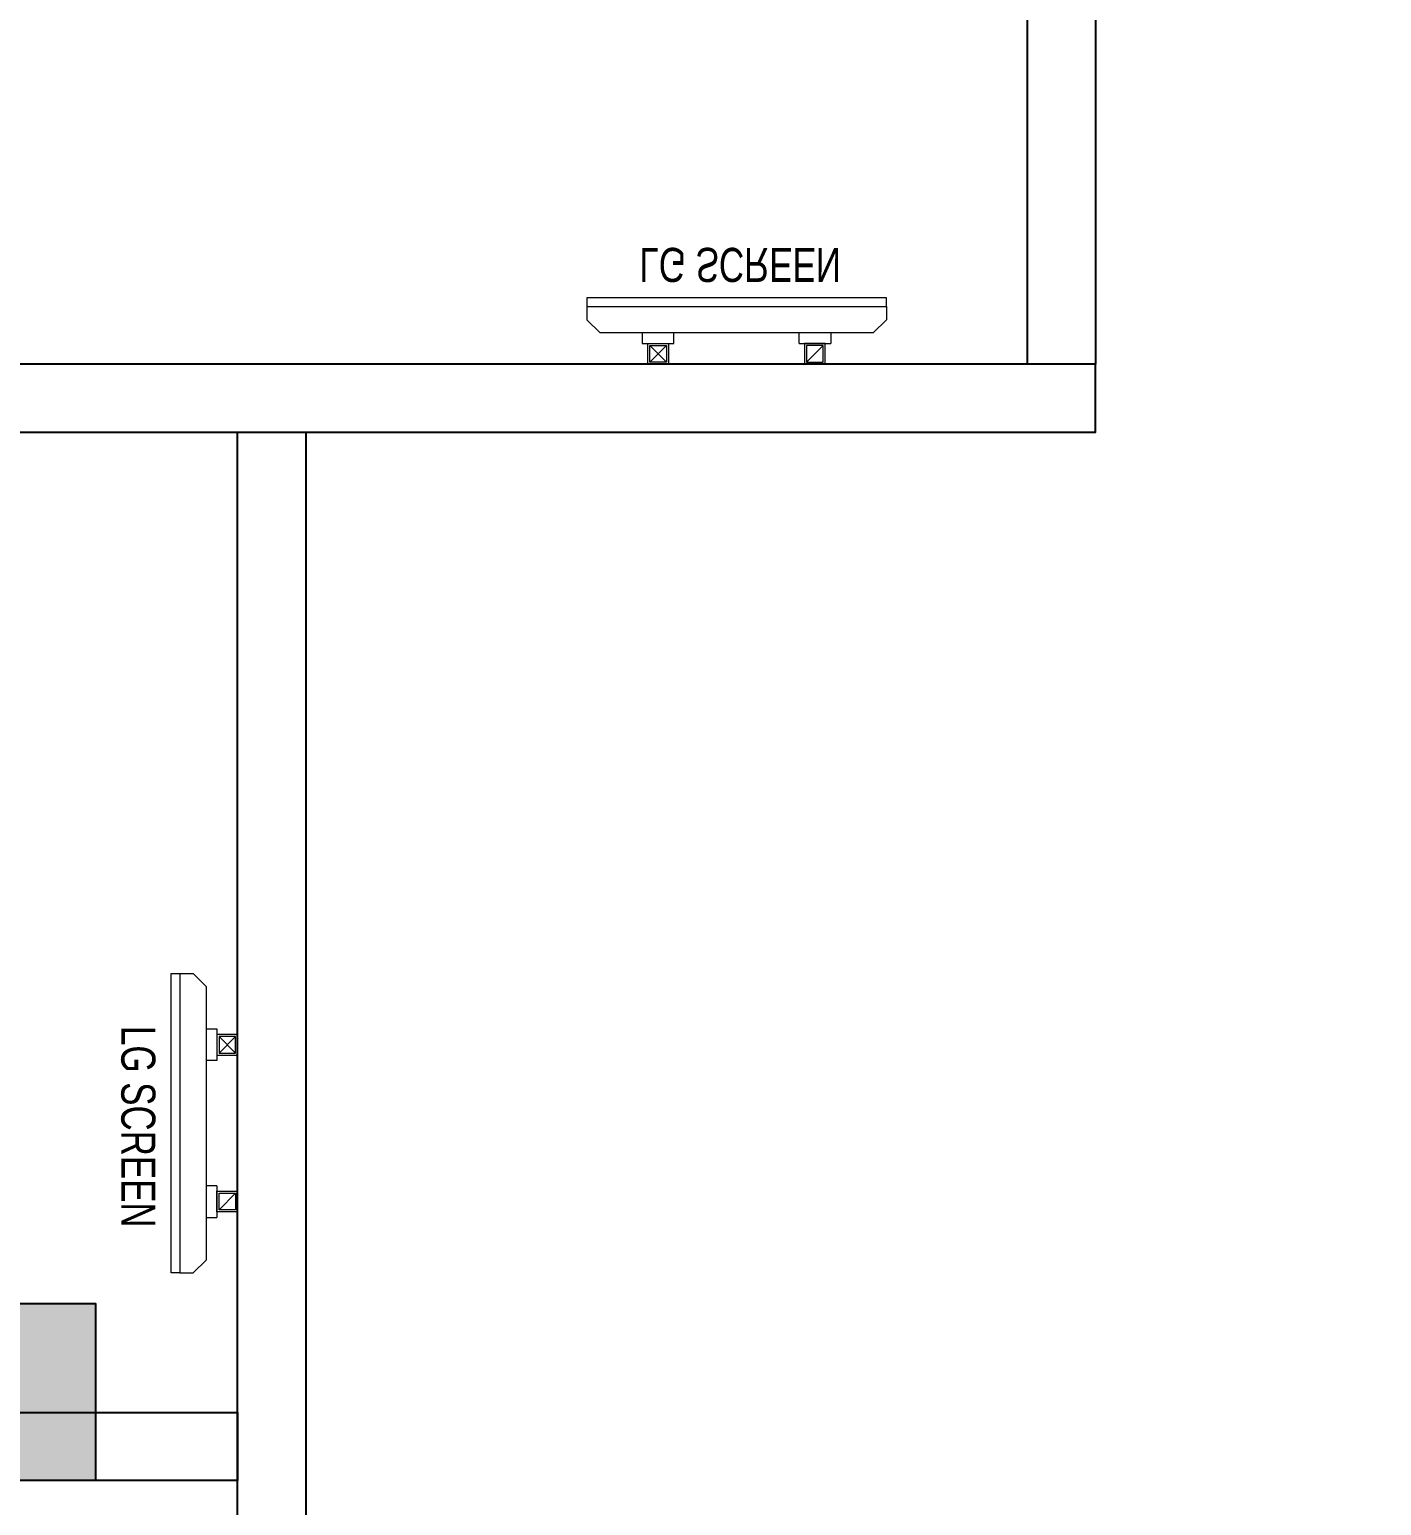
# Model space of a CAD drawing. Header units: feet. Extents: x 9930133 to 9947819, y -6283010 to -6274589.
# Drawn here: x 9942872 to 9944858, y -6278926 to -6276758 of the extents above; entities that cross this region are included whole.
import ezdxf

# ---------------------------------------------------------------- set-up
doc = ezdxf.new("R2010")
doc.units = ezdxf.units.FT
doc.header["$LTSCALE"] = 33
doc.header["$MEASUREMENT"] = 0
doc.layers.add('column', color=10, linetype='Continuous')
for name, color, linetype, lineweight in [('column hatch', 5, 'Continuous', 0), ('Floor-Unit', 1, 'Continuous', 13), ('LENS-PARTITION', 21, 'Continuous', 25), ('LENS_DIMENSION', 193, 'Continuous', 0), ('LK-IT', 3, 'Continuous', 18), ('TV', 92, 'Continuous', 18)]:
    doc.layers.add(name, color=color, linetype=linetype, lineweight=lineweight)
doc.styles.get("Standard").update_dxf_attribs({"font": 'GILC____.TTF'})

# ---------------------------------------------------------------- blocks, each defined once
blk = doc.blocks.new('A$C69cec98d')
at = {"layer": 'column hatch'}
h = blk.add_hatch(color=251, dxfattribs=at)
h.dxf.hatch_style = 1
h.paths.add_polyline_path([(-15486, 4370), (-15166, 4370), (-15166, 4110), (-15486, 4110)])
h.paths.add_polyline_path([(-12075, 4370), (-11755, 4370), (-11755, 4110), (-12075, 4110)])
h.paths.add_polyline_path([(-8615, 4370), (-8295, 4370), (-8295, 4110), (-8615, 4110)])
h.paths.add_polyline_path([(-5170, 4370), (-4850, 4370), (-4850, 4110), (-5170, 4110)])
h.paths.add_polyline_path([(-1730, 4370), (-1410, 4370), (-1410, 4110), (-1730, 4110)])
at = {"layer": 'column'}
blk.add_lwpolyline([(-5170, 4370), (-4850, 4370), (-4850, 4110), (-5170, 4110)], close=True, dxfattribs=at)
blk = doc.blocks.new('CLINIC SCREEN')
at = {"layer": 'TV'}
for p, q in [((-103.1090284836336, 42.85441964946222), (-127.4114311772946, 18.55201695591665)), ((-127.4114311772946, 42.85441964946222), (-103.1090284836336, 18.55201695591665)), ((102.7052824410566, 42.85441964946222), (127.007685134602, 18.55201695591665))]:
    blk.add_line(p, q, dxfattribs=at)
at = {"layer": 'TV', "ltscale": 12}
for p, q in [((-220.0000000000082, -19.41163062257681), (-200.5883693773149, 0)), ((200.5883693773149, 0), (-200.5883693773149, 0)), ((-138.5315413423604, 0), (-138.5315413423604, 15.514207008644)), ((-138.5315413423604, 15.514207008644), (-91.98892031613741, 15.514207008644)), ((-91.98892031613741, 15.514207008644), (-91.98892031613741, 0)), ((91.98892031610741, 15.514207008644), (91.98892031610741, 0)), ((91.98892031610741, 15.514207008644), (138.5315413423595, 15.514207008644)), ((138.5315413423595, 0), (138.5315413423595, 15.514207008644)), ((219.9999999999918, -19.41163062257681), (200.5883693773149, 0)), ((-220.0000000000082, -38.82326124538668), (-220.0000000000082, -19.41163062257681)), ((219.9999999999918, -38.82326124538668), (219.9999999999918, -19.41163062257681))]:
    blk.add_line(p, q, dxfattribs=at)
at = {"layer": 'TV'}
for points in [[(-130.4492315140169, 15.51421661919448), (-100.0712281470269, 15.51421661919448), (-100.0712281470269, 45.89221998606814), (-130.4492315140169, 45.89221998606814)], [(130.0454854713243, 15.51421661919448), (99.66748210433435, 15.51421661919448), (99.66748210433435, 45.89221998606814), (130.0454854713243, 45.89221998606814)], [(-127.4114311772946, 18.55201695591665), (-103.1090284836336, 18.55201695591665), (-103.1090284836336, 42.85441964946222), (-127.4114311772946, 42.85441964946222)], [(127.007685134602, 18.55201695591665), (102.7052824410566, 18.55201695591665), (102.7052824410566, 42.85441964946222), (127.007685134602, 42.85441964946222)]]:
    blk.add_lwpolyline(points, close=True, dxfattribs=at)
at = {"layer": 'TV', "ltscale": 12}
blk.add_lwpolyline([(-220.0000000000082, -51.71278328332107), (-220.0000000000082, -38.82326124538668), (219.9999999999918, -38.82326124538668), (219.9999999999918, -51.71278328332107)], close=True, dxfattribs=at)
at = {"layer": 'Floor-Unit', "color": 0, "ltscale": 2, "insert": (5.199680584678389, -100.4085774972336), "char_height": 50, "attachment_point": 5}
blk.add_mtext_dynamic_manual_height_columns('LG SCREEN', width=466.4796511627907, gutter_width=12.5, heights=[0], dxfattribs=at)

msp = doc.modelspace()

# ---------------------------------------------------------------- linework, layer by layer
at = {"layer": 'LENS-PARTITION'}
for points in [[(9944338.15861724, -6274849.254611332), (9944438.15861724, -6274849.254611332), (9944438.15861724, -6277249.254611332), (9944338.15861724, -6277249.254611332)], [(9942738.15861724, -6277349.254611332), (9944438.15861724, -6277349.254611332), (9944438.15861724, -6277249.254611332), (9942738.15861724, -6277249.254611332)], [(9943177.957662502, -6277349.254611332), (9943277.957662502, -6277349.254611332), (9943277.957662502, -6280389.254611332), (9943177.957662502, -6280389.254611332)], [(9943177.957662502, -6278889.254611332), (9940778.15861724, -6278889.254611332), (9940778.15861724, -6278789.254611332), (9943177.957662502, -6278789.254611332)]]:
    msp.add_lwpolyline(points, close=True, dxfattribs=at)

# ---------------------------------------------------------------- block references
at = {"layer": 'LENS_DIMENSION'}
msp.add_blockref('A$C69cec98d', (9947819.15861724, -6282999.254611332), dxfattribs=at)
at = {"layer": 'LK-IT', "xscale": -1, "rotation": 180}
msp.add_blockref('CLINIC SCREEN', (9943910.95451453, -6277203.362391347), dxfattribs=at)
at = {"layer": 'LK-IT', "rotation": 270}
msp.add_blockref('CLINIC SCREEN', (9943132.065442516, -6278364.254611332), dxfattribs=at)

doc.saveas('drawing.dxf')
